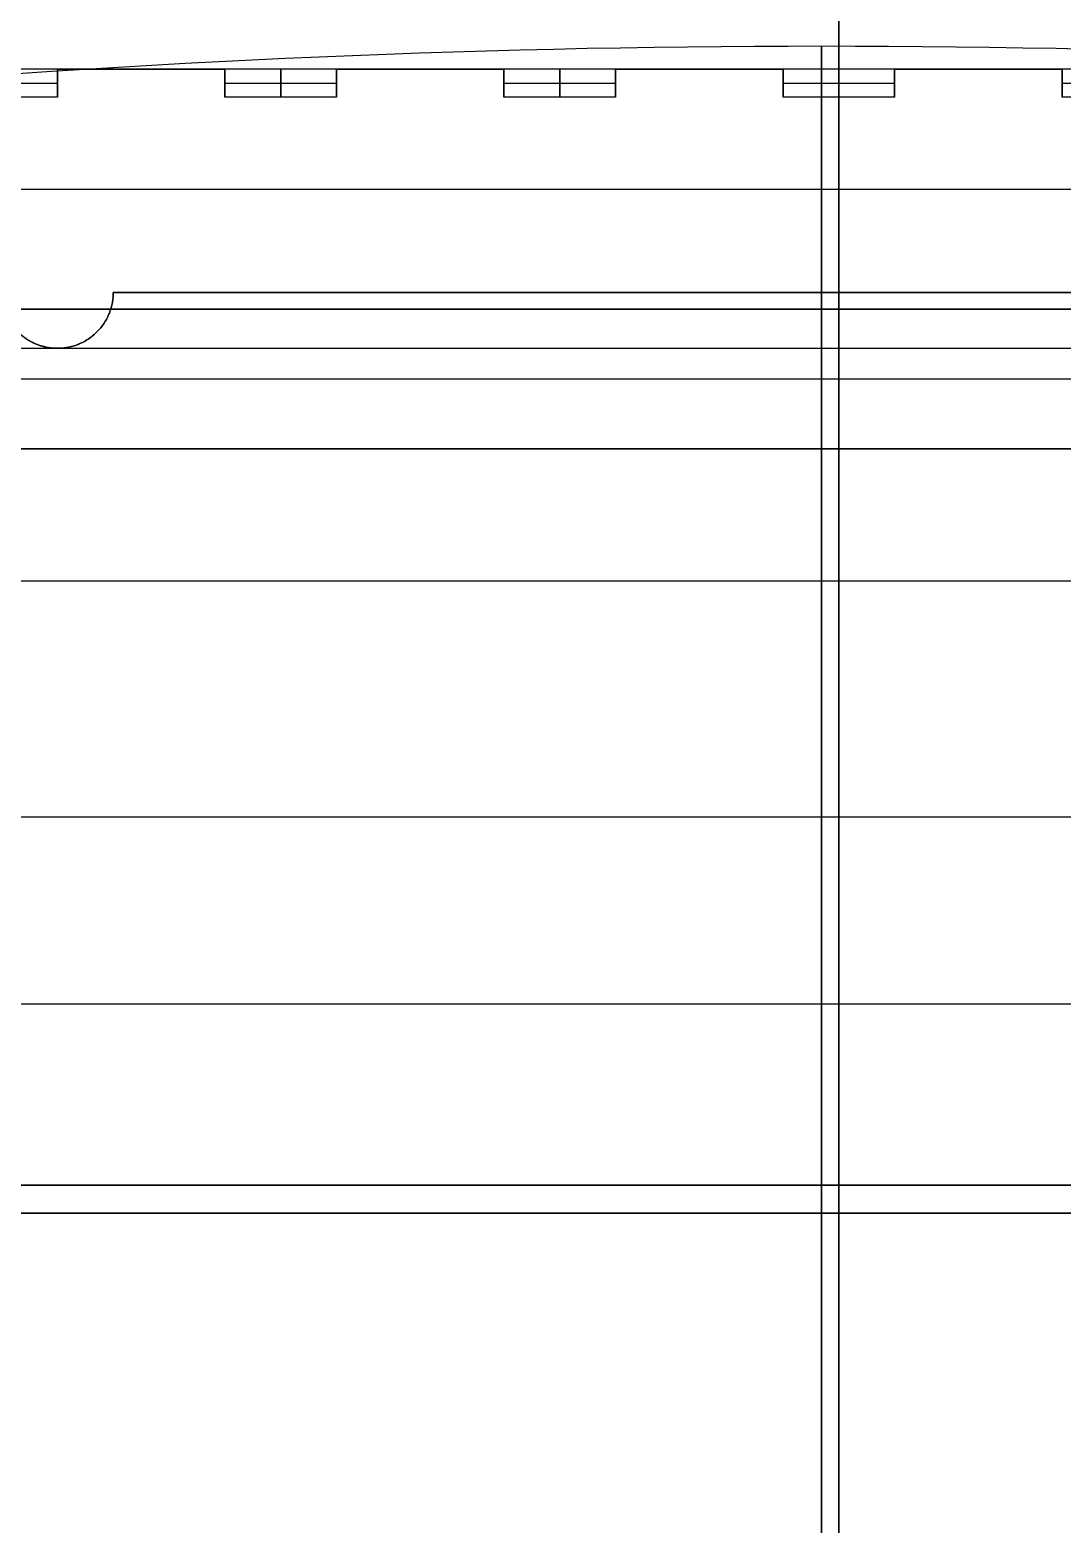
# Model space of a CAD drawing. Header units: millimetres. Extents: x 20.2 to 60.2, y 0 to 42.2.
# Drawn here: x 38.815 to 40.576, y 37.478 to 40.028 of the extents above; entities that cross this region are included whole.
import ezdxf

# ---------------------------------------------------------------- set-up
doc = ezdxf.new("R2010")
doc.units = ezdxf.units.MM
doc.layers.add('CHARGING$Platiene Rund Transmitter', color=178, linetype='Continuous', true_color=0x000000)

msp = doc.modelspace()

# ---------------------------------------------------------------- linework, layer by layer
at = {"layer": 'CHARGING$Platiene Rund Transmitter', "color": 254, "true_color": 0xcad1ee}
for p, q in [((40.1953, 39.9608, -1.4939), (40.1953, 42.1033, -1.4939)), ((40.1953, 39.9608, -0.9226), (40.1953, 42.1033, -0.9226)), ((40.1953, 40.9606, -0.1771), (40.1953, 38.0087, -0.1771)), ((40.1953, 37.2469, -2.8053), (40.1953, 40.9283, -2.8053)), ((40.1953, 40.9283, 0.0133), (40.1953, 37.2469, 0.0133)), ((38.6717, 39.937, -1.5178), (38.8622, 39.937, -1.5178)), ((38.6717, 39.937, -0.8988), (38.8622, 39.937, -0.8988)), ((38.8622, 39.937, -0.8988), (38.8622, 39.9608, -0.8988)), ((38.8622, 39.937, -1.5178), (38.8622, 39.9608, -1.5178)), ((39.1478, 39.9608, -1.5178), (38.8622, 39.9608, -1.5178)), ((38.8622, 39.9608, -0.8988), (39.1478, 39.9608, -0.8988)), ((38.8622, 39.937, -0.875), (38.8622, 39.937, -0.8988)), ((38.8622, 39.937, -1.5178), (38.8622, 39.937, -1.5416)), ((39.005, 39.9608, -1.4939), (39.005, 39.9608, -1.5416)), ((39.005, 39.9608, -0.875), (39.005, 39.9608, -0.9226)), ((39.1478, 39.9608, -0.8988), (39.1478, 39.937, -0.8988)), ((39.1478, 39.9608, -1.5178), (39.1478, 39.937, -1.5178)), ((39.1478, 39.937, -0.875), (39.1478, 39.937, -0.8988)), ((39.1478, 39.937, -1.5178), (39.1478, 39.937, -1.5416)), ((39.1478, 39.937, -1.5178), (39.3383, 39.937, -1.5178)), ((39.1478, 39.937, -0.8988), (39.3383, 39.937, -0.8988)), ((39.243, 39.9131, -1.5416), (39.243, 39.9608, -1.4939)), ((39.243, 39.9608, -0.9226), (39.243, 39.9131, -0.875)), ((39.3383, 39.937, -0.8988), (39.3383, 39.9608, -0.8988)), ((39.3383, 39.937, -1.5178), (39.3383, 39.9608, -1.5178)), ((39.6239, 39.9608, -1.5178), (39.3383, 39.9608, -1.5178)), ((39.3383, 39.9608, -0.8988), (39.6239, 39.9608, -0.8988)), ((39.3383, 39.937, -0.875), (39.3383, 39.937, -0.8988)), ((39.3383, 39.937, -1.5178), (39.3383, 39.937, -1.5416)), ((39.4811, 39.9608, -1.4939), (39.4811, 39.9608, -1.5416)), ((39.4811, 39.9608, -0.875), (39.4811, 39.9608, -0.9226)), ((39.6239, 39.9608, -0.8988), (39.6239, 39.937, -0.8988)), ((39.6239, 39.9608, -1.5178), (39.6239, 39.937, -1.5178)), ((39.6239, 39.937, -0.875), (39.6239, 39.937, -0.8988)), ((39.6239, 39.937, -1.5178), (39.6239, 39.937, -1.5416)), ((39.6239, 39.937, -1.5178), (39.8144, 39.937, -1.5178)), ((39.6239, 39.937, -0.8988), (39.8144, 39.937, -0.8988)), ((39.7192, 39.9131, -1.5416), (39.7192, 39.9608, -1.4939)), ((39.7192, 39.9608, -0.9226), (39.7192, 39.9131, -0.875)), ((39.8144, 39.937, -0.8988), (39.8144, 39.9608, -0.8988)), ((39.8144, 39.937, -1.5178), (39.8144, 39.9608, -1.5178)), ((40.1001, 39.9608, -1.5178), (39.8144, 39.9608, -1.5178)), ((39.8144, 39.9608, -0.8988), (40.1001, 39.9608, -0.8988)), ((39.8144, 39.937, -0.875), (39.8144, 39.937, -0.8988)), ((39.8144, 39.937, -1.5178), (39.8144, 39.937, -1.5416)), ((39.9572, 39.9608, -1.4939), (39.9572, 39.9608, -1.5416)), ((39.9572, 39.9608, -0.875), (39.9572, 39.9608, -0.9226)), ((40.1001, 39.9608, -0.8988), (40.1001, 39.937, -0.8988)), ((40.1001, 39.9608, -1.5178), (40.1001, 39.937, -1.5178)), ((40.1001, 39.937, -0.875), (40.1001, 39.937, -0.8988)), ((40.1001, 39.937, -1.5178), (40.1001, 39.937, -1.5416)), ((40.1001, 39.937, -1.5178), (40.2905, 39.937, -1.5178)), ((40.1001, 39.937, -0.8988), (40.2905, 39.937, -0.8988)), ((40.1953, 39.9131, -1.5416), (40.1953, 39.9608, -1.4939)), ((40.1953, 39.9608, -0.9226), (40.1953, 39.9131, -0.875)), ((40.2905, 39.937, -0.8988), (40.2905, 39.9608, -0.8988)), ((40.2905, 39.937, -1.5178), (40.2905, 39.9608, -1.5178)), ((40.5762, 39.9608, -1.5178), (40.2905, 39.9608, -1.5178)), ((40.2905, 39.9608, -0.8988), (40.5762, 39.9608, -0.8988)), ((40.2905, 39.937, -0.875), (40.2905, 39.937, -0.8988)), ((40.2905, 39.937, -1.5178), (40.2905, 39.937, -1.5416)), ((40.4333, 39.9608, -1.4939), (40.4333, 39.9608, -1.5416)), ((40.4333, 39.9608, -0.875), (40.4333, 39.9608, -0.9226)), ((40.5762, 39.9608, -0.8988), (40.5762, 39.937, -0.8988)), ((40.5762, 39.9608, -1.5178), (40.5762, 39.937, -1.5178)), ((40.5762, 39.937, -0.875), (40.5762, 39.937, -0.8988)), ((40.5762, 39.937, -1.5178), (40.5762, 39.937, -1.5416)), ((40.5762, 39.937, -1.5178), (40.7666, 39.937, -1.5178)), ((40.5762, 39.937, -0.8988), (40.7666, 39.937, -0.8988)), ((40.1953, 39.5513, -0.875), (40.1953, 39.9131, -0.875)), ((40.1953, 39.5513, -1.5416), (40.1953, 39.9131, -1.5416)), ((37.3351, 39.756, -0.875), (43.0554, 39.756, -0.875)), ((37.3352, 39.756, -1.5416), (43.0551, 39.756, -1.5416)), ((38.9574, 39.5799, -2.8767), (41.4332, 39.5799, -2.8767)), ((40.1953, 37.1517, -2.9481), (40.1953, 39.5799, -2.9481)), ((40.1953, 37.1517, -2.8053), (40.1953, 39.5799, -2.8053)), ((40.1953, 39.5799, -2.8053), (40.1953, 39.5799, -2.9481)), ((40.1953, 39.3132, -1.7796), (40.1953, 39.5513, -1.5416)), ((40.1953, 39.5513, -0.875), (40.1953, 39.3132, -0.6369)), ((37.1767, 39.4846, -2.6149), (40.1953, 39.4846, -2.6149)), ((37.1767, 39.4846, -0.1771), (43.2139, 39.4846, -0.1771)), ((40.1953, 39.4846, -2.6149), (43.2139, 39.4846, -2.6149)), ((37.1139, 39.4323, -1.6606), (43.2762, 39.4323, -1.6606)), ((37.1144, 39.4323, -0.756), (43.2761, 39.4323, -0.756)), ((40.1953, 38.0563, -1.7796), (40.1953, 39.3132, -1.7796)), ((40.1953, 39.3132, -0.6369), (40.1953, 38.0563, -0.6369)), ((37.1767, 39.0876, -2.8053), (43.2139, 39.0876, -2.8053)), ((37.1767, 39.0876, 0.0133), (43.2139, 39.0876, 0.0133)), ((37.3909, 38.6848, -1.7796), (42.9996, 38.6848, -1.7796)), ((37.3909, 38.6848, -0.6369), (42.9996, 38.6848, -0.6369)), ((37.8209, 38.3658, -2.9481), (42.5696, 38.3658, -2.9481)), ((37.8209, 38.3658, -2.8053), (42.5696, 38.3658, -2.8053)), ((44.1661, 38.0087, -1.396), (36.2245, 38.0087, -1.396)), ((36.9624, 38.0087, -1.2083), (43.4281, 38.0087, -1.2083)), ((40.1953, 38.0087, -0.1771), (40.1953, 38.0087, -2.6149)), ((40.1953, 38.0087, -0.5893), (40.1953, 38.0087, -1.8272))]:
    msp.add_line(p, q, dxfattribs=at)
for points in [[(40.1953, 38.0087, -2.6149), (40.1953, 39.4846, -2.6149), (40.1953, 40.9606, -2.6149)], [(38.8622, 39.9608, -1.4939), (38.7669, 39.9608, -1.4939), (38.6717, 39.9608, -1.4939)], [(38.8622, 39.9608, -0.9226), (38.7669, 39.9608, -0.9226), (38.6717, 39.9608, -0.9226)], [(38.8622, 39.9131, -0.875), (38.8622, 39.937, -0.875), (38.8622, 39.9608, -0.875)], [(38.8622, 39.9608, -0.875), (38.8622, 39.9608, -0.8988), (38.8622, 39.9608, -0.9226)], [(39.1478, 39.9608, -1.4939), (39.005, 39.9608, -1.4939), (38.8622, 39.9608, -1.4939)], [(38.8622, 39.9608, -1.4939), (38.8622, 39.937, -1.5178), (38.8622, 39.9131, -1.5416)], [(38.8622, 39.9608, -1.4939), (38.8622, 39.9608, -1.5178), (38.8622, 39.9608, -1.5416)], [(38.8622, 39.9608, -1.5416), (38.8622, 39.937, -1.5416), (38.8622, 39.9131, -1.5416)], [(38.8622, 39.9608, -0.9226), (38.8622, 39.937, -0.8988), (38.8622, 39.9131, -0.875)], [(38.8622, 39.9608, -1.5416), (39.005, 39.9608, -1.5416), (39.1478, 39.9608, -1.5416)], [(38.8622, 39.9608, -0.875), (39.005, 39.9608, -0.875), (39.1478, 39.9608, -0.875)], [(39.1478, 39.9608, -0.9226), (39.005, 39.9608, -0.9226), (38.8622, 39.9608, -0.9226)], [(39.1478, 39.9608, -0.9226), (39.1478, 39.9608, -0.8988), (39.1478, 39.9608, -0.875)], [(39.1478, 39.9608, -0.875), (39.1478, 39.937, -0.875), (39.1478, 39.9131, -0.875)], [(39.3383, 39.9608, -1.4939), (39.243, 39.9608, -1.4939), (39.1478, 39.9608, -1.4939)], [(39.1478, 39.9608, -1.5416), (39.1478, 39.9608, -1.5178), (39.1478, 39.9608, -1.4939)], [(39.1478, 39.9131, -1.5416), (39.1478, 39.937, -1.5416), (39.1478, 39.9608, -1.5416)], [(39.1478, 39.9608, -1.4939), (39.1478, 39.937, -1.5178), (39.1478, 39.9131, -1.5416)], [(39.3383, 39.9608, -0.9226), (39.243, 39.9608, -0.9226), (39.1478, 39.9608, -0.9226)], [(39.1478, 39.9131, -0.875), (39.1478, 39.937, -0.8988), (39.1478, 39.9608, -0.9226)], [(39.3383, 39.9131, -0.875), (39.3383, 39.937, -0.875), (39.3383, 39.9608, -0.875)], [(39.3383, 39.9608, -0.875), (39.3383, 39.9608, -0.8988), (39.3383, 39.9608, -0.9226)], [(39.6239, 39.9608, -0.875), (39.4811, 39.9608, -0.875), (39.3383, 39.9608, -0.875)], [(39.6239, 39.9608, -1.4939), (39.4811, 39.9608, -1.4939), (39.3383, 39.9608, -1.4939)], [(39.3383, 39.9608, -1.4939), (39.3383, 39.937, -1.5178), (39.3383, 39.9131, -1.5416)], [(39.3383, 39.9608, -1.4939), (39.3383, 39.9608, -1.5178), (39.3383, 39.9608, -1.5416)], [(39.3383, 39.9608, -1.5416), (39.3383, 39.937, -1.5416), (39.3383, 39.9131, -1.5416)], [(39.3383, 39.9608, -0.9226), (39.3383, 39.937, -0.8988), (39.3383, 39.9131, -0.875)], [(39.3383, 39.9608, -1.5416), (39.4811, 39.9608, -1.5416), (39.6239, 39.9608, -1.5416)], [(39.6239, 39.9608, -0.9226), (39.4811, 39.9608, -0.9226), (39.3383, 39.9608, -0.9226)], [(39.6239, 39.9608, -0.9226), (39.6239, 39.9608, -0.8988), (39.6239, 39.9608, -0.875)], [(39.6239, 39.9608, -0.875), (39.6239, 39.937, -0.875), (39.6239, 39.9131, -0.875)], [(39.8144, 39.9608, -1.4939), (39.7192, 39.9608, -1.4939), (39.6239, 39.9608, -1.4939)], [(39.6239, 39.9608, -1.5416), (39.6239, 39.9608, -1.5178), (39.6239, 39.9608, -1.4939)], [(39.6239, 39.9131, -1.5416), (39.6239, 39.937, -1.5416), (39.6239, 39.9608, -1.5416)], [(39.6239, 39.9608, -1.4939), (39.6239, 39.937, -1.5178), (39.6239, 39.9131, -1.5416)], [(39.8144, 39.9608, -0.9226), (39.7192, 39.9608, -0.9226), (39.6239, 39.9608, -0.9226)], [(39.6239, 39.9131, -0.875), (39.6239, 39.937, -0.8988), (39.6239, 39.9608, -0.9226)], [(39.8144, 39.9131, -0.875), (39.8144, 39.937, -0.875), (39.8144, 39.9608, -0.875)], [(39.8144, 39.9608, -0.875), (39.8144, 39.9608, -0.8988), (39.8144, 39.9608, -0.9226)], [(40.1001, 39.9608, -1.4939), (39.9572, 39.9608, -1.4939), (39.8144, 39.9608, -1.4939)], [(39.8144, 39.9608, -1.4939), (39.8144, 39.937, -1.5178), (39.8144, 39.9131, -1.5416)], [(39.8144, 39.9608, -1.4939), (39.8144, 39.9608, -1.5178), (39.8144, 39.9608, -1.5416)], [(39.8144, 39.9608, -1.5416), (39.8144, 39.937, -1.5416), (39.8144, 39.9131, -1.5416)], [(39.8144, 39.9608, -0.9226), (39.8144, 39.937, -0.8988), (39.8144, 39.9131, -0.875)], [(39.8144, 39.9608, -1.5416), (39.9572, 39.9608, -1.5416), (40.1001, 39.9608, -1.5416)], [(39.8144, 39.9608, -0.875), (39.9572, 39.9608, -0.875), (40.1001, 39.9608, -0.875)], [(40.1001, 39.9608, -0.9226), (39.9572, 39.9608, -0.9226), (39.8144, 39.9608, -0.9226)], [(40.1001, 39.9608, -0.9226), (40.1001, 39.9608, -0.8988), (40.1001, 39.9608, -0.875)], [(40.1001, 39.9608, -0.875), (40.1001, 39.937, -0.875), (40.1001, 39.9131, -0.875)], [(40.2905, 39.9608, -1.4939), (40.1953, 39.9608, -1.4939), (40.1001, 39.9608, -1.4939)], [(40.1001, 39.9608, -1.5416), (40.1001, 39.9608, -1.5178), (40.1001, 39.9608, -1.4939)], [(40.1001, 39.9131, -1.5416), (40.1001, 39.937, -1.5416), (40.1001, 39.9608, -1.5416)], [(40.1001, 39.9608, -1.4939), (40.1001, 39.937, -1.5178), (40.1001, 39.9131, -1.5416)], [(40.2905, 39.9608, -0.9226), (40.1953, 39.9608, -0.9226), (40.1001, 39.9608, -0.9226)], [(40.1001, 39.9131, -0.875), (40.1001, 39.937, -0.8988), (40.1001, 39.9608, -0.9226)], [(40.2905, 39.9131, -0.875), (40.2905, 39.937, -0.875), (40.2905, 39.9608, -0.875)], [(40.2905, 39.9608, -0.875), (40.2905, 39.9608, -0.8988), (40.2905, 39.9608, -0.9226)], [(40.5762, 39.9608, -0.875), (40.4333, 39.9608, -0.875), (40.2905, 39.9608, -0.875)], [(40.5762, 39.9608, -1.4939), (40.4333, 39.9608, -1.4939), (40.2905, 39.9608, -1.4939)], [(40.2905, 39.9608, -1.4939), (40.2905, 39.937, -1.5178), (40.2905, 39.9131, -1.5416)], [(40.2905, 39.9608, -1.4939), (40.2905, 39.9608, -1.5178), (40.2905, 39.9608, -1.5416)], [(40.2905, 39.9608, -1.5416), (40.2905, 39.937, -1.5416), (40.2905, 39.9131, -1.5416)], [(40.2905, 39.9608, -0.9226), (40.2905, 39.937, -0.8988), (40.2905, 39.9131, -0.875)], [(40.2905, 39.9608, -1.5416), (40.4333, 39.9608, -1.5416), (40.5762, 39.9608, -1.5416)], [(40.5762, 39.9608, -0.9226), (40.4333, 39.9608, -0.9226), (40.2905, 39.9608, -0.9226)], [(40.5762, 39.9608, -0.9226), (40.5762, 39.9608, -0.8988), (40.5762, 39.9608, -0.875)], [(40.5762, 39.9608, -0.875), (40.5762, 39.937, -0.875), (40.5762, 39.9131, -0.875)], [(40.7666, 39.9608, -1.4939), (40.6714, 39.9608, -1.4939), (40.5762, 39.9608, -1.4939)], [(40.5762, 39.9608, -1.5416), (40.5762, 39.9608, -1.5178), (40.5762, 39.9608, -1.4939)], [(40.5762, 39.9131, -1.5416), (40.5762, 39.937, -1.5416), (40.5762, 39.9608, -1.5416)], [(40.5762, 39.9608, -1.4939), (40.5762, 39.937, -1.5178), (40.5762, 39.9131, -1.5416)], [(40.7666, 39.9608, -0.9226), (40.6714, 39.9608, -0.9226), (40.5762, 39.9608, -0.9226)], [(40.5762, 39.9131, -0.875), (40.5762, 39.937, -0.8988), (40.5762, 39.9608, -0.9226)], [(38.8622, 39.9131, -0.875), (38.7669, 39.9131, -0.875), (38.6717, 39.9131, -0.875)], [(38.8622, 39.9131, -1.5416), (38.7669, 39.9131, -1.5416), (38.6717, 39.9131, -1.5416)], [(39.3383, 39.9131, -0.875), (39.243, 39.9131, -0.875), (39.1478, 39.9131, -0.875)], [(39.3383, 39.9131, -1.5416), (39.243, 39.9131, -1.5416), (39.1478, 39.9131, -1.5416)], [(39.8144, 39.9131, -0.875), (39.7192, 39.9131, -0.875), (39.6239, 39.9131, -0.875)], [(39.8144, 39.9131, -1.5416), (39.7192, 39.9131, -1.5416), (39.6239, 39.9131, -1.5416)], [(40.2905, 39.9131, -0.875), (40.1953, 39.9131, -0.875), (40.1001, 39.9131, -0.875)], [(40.2905, 39.9131, -1.5416), (40.1953, 39.9131, -1.5416), (40.1001, 39.9131, -1.5416)], [(40.7666, 39.9131, -0.875), (40.6714, 39.9131, -0.875), (40.5762, 39.9131, -0.875)], [(40.7666, 39.9131, -1.5416), (40.6714, 39.9131, -1.5416), (40.5762, 39.9131, -1.5416)], [(38.9574, 39.5799, -2.8053), (38.9574, 39.5799, -2.8767), (38.9574, 39.5799, -2.9481)], [(38.9574, 39.5799, -2.9481), (40.1953, 39.5799, -2.9481), (41.4332, 39.5799, -2.9481)], [(41.4332, 39.5799, -2.8053), (40.1953, 39.5799, -2.8053), (38.9574, 39.5799, -2.8053)], [(38.9574, 39.5799, -2.9481), (38.9574, 39.5799, -2.8767), (38.9574, 39.5799, -2.8053)], [(37.0378, 39.5513, -0.875), (40.1953, 39.5513, -0.875), (43.3527, 39.5513, -0.875)], [(43.3527, 39.5513, -1.5416), (40.1953, 39.5513, -1.5416), (37.0378, 39.5513, -1.5416)], [(38.8622, 39.4846, -2.9481), (38.8622, 39.4846, -2.8767), (38.8622, 39.4846, -2.8053)], [(38.8622, 39.4846, -2.9481), (38.8622, 39.4846, -2.8767), (38.8622, 39.4846, -2.8053)], [(42.9996, 39.3132, -1.7796), (40.1953, 39.3132, -1.7796), (37.3909, 39.3132, -1.7796)], [(37.3909, 39.3132, -0.6369), (40.1953, 39.3132, -0.6369), (42.9996, 39.3132, -0.6369)], [(42.9996, 38.0563, -1.7796), (40.1953, 38.0563, -1.7796), (37.3909, 38.0563, -1.7796)], [(37.3909, 38.0563, -0.6369), (40.1953, 38.0563, -0.6369), (42.9996, 38.0563, -0.6369)], [(40.1953, 38.0087, -2.6149), (38.686, 38.0087, -2.6149), (37.1767, 38.0087, -2.6149)], [(37.1767, 38.0087, -0.1771), (40.1953, 38.0087, -0.1771), (43.2139, 38.0087, -0.1771)], [(42.9996, 38.0087, -0.5893), (40.1953, 38.0087, -0.5893), (37.3909, 38.0087, -0.5893)], [(37.3909, 38.0087, -1.8272), (40.1953, 38.0087, -1.8272), (42.9996, 38.0087, -1.8272)], [(42.9996, 38.0087, -1.8272), (40.1953, 38.0087, -1.8272), (37.3909, 38.0087, -1.8272)], [(43.2139, 38.0087, -2.6149), (41.7046, 38.0087, -2.6149), (40.1953, 38.0087, -2.6149)]]:
    msp.add_open_spline(points, degree=2, dxfattribs=at)
at = {"layer": 'CHARGING$Platiene Rund Transmitter', "color": 86, "true_color": 0x118002}
for points in [[(40.1659, 40), (41.3857, 40.0001), (43.8987, 39.7694), (47.6262, 38.6978), (51.2105, 36.8409), (54.4087, 34.243), (57.0069, 31.0445), (58.8637, 27.4605), (59.9354, 23.7328), (60.2778, 20), (59.9354, 16.2672), (58.8637, 12.5397), (57.0069, 8.9554), (54.4089, 5.7572), (51.2104, 3.159), (47.6264, 1.3023), (43.8987, 0.2305), (40.1659, -0.1119), (36.4332, 0.2305), (32.7057, 1.3022), (29.1213, 3.1591), (25.9232, 5.757), (23.3249, 8.9555), (21.4682, 12.5395), (20.3964, 16.2672), (20.054, 20), (20.3964, 23.7328), (21.4681, 27.4603), (23.325, 31.0446), (25.9229, 34.2428), (29.1214, 36.841), (32.7055, 38.6977), (36.4331, 39.7694), (38.9462, 40.0001), (40.1659, 40)], [(40.1659, 40, 1), (41.3857, 40.0001, 1), (43.8987, 39.7694, 1), (47.6262, 38.6978, 1), (51.2105, 36.8409, 1), (54.4087, 34.243, 1), (57.0069, 31.0445, 1), (58.8637, 27.4605, 1), (59.9354, 23.7328, 1), (60.2778, 20, 1), (59.9354, 16.2672, 1), (58.8637, 12.5397, 1), (57.0069, 8.9554, 1), (54.4089, 5.7572, 1), (51.2104, 3.159, 1), (47.6264, 1.3023, 1), (43.8987, 0.2305, 1), (40.1659, -0.1119, 1), (36.4332, 0.2305, 1), (32.7057, 1.3022, 1), (29.1213, 3.1591, 1), (25.9232, 5.757, 1), (23.3249, 8.9555, 1), (21.4682, 12.5395, 1), (20.3964, 16.2672, 1), (20.054, 20, 1), (20.3964, 23.7328, 1), (21.4681, 27.4603, 1), (23.325, 31.0446, 1), (25.9229, 34.2428, 1), (29.1214, 36.841, 1), (32.7055, 38.6977, 1), (36.4331, 39.7694, 1), (38.9462, 40.0001, 1), (40.1659, 40, 1)], [(40.1659, 40, 0.5), (41.3857, 40.0001, 0.5), (43.8987, 39.7694, 0.5), (47.6262, 38.6978, 0.5), (51.2105, 36.8409, 0.5), (54.4087, 34.243, 0.5), (57.0069, 31.0445, 0.5), (58.8637, 27.4605, 0.5), (59.9354, 23.7328, 0.5), (60.2778, 20, 0.5), (59.9354, 16.2672, 0.5), (58.8637, 12.5397, 0.5), (57.0069, 8.9554, 0.5), (54.4089, 5.7572, 0.5), (51.2104, 3.159, 0.5), (47.6264, 1.3023, 0.5), (43.8987, 0.2305, 0.5), (40.1659, -0.1119, 0.5), (36.4332, 0.2305, 0.5), (32.7057, 1.3022, 0.5), (29.1213, 3.1591, 0.5), (25.9232, 5.757, 0.5), (23.3249, 8.9555, 0.5), (21.4682, 12.5395, 0.5), (20.3964, 16.2672, 0.5), (20.054, 20, 0.5), (20.3964, 23.7328, 0.5), (21.4681, 27.4603, 0.5), (23.325, 31.0446, 0.5), (25.9229, 34.2428, 0.5), (29.1214, 36.841, 0.5), (32.7055, 38.6977, 0.5), (36.4331, 39.7694, 0.5), (38.9462, 40.0001, 0.5), (40.1659, 40, 0.5)]]:
    msp.add_open_spline(points, degree=3, knots=[0, 0, 0, 0, 2.996669, 6.173385, 9.482612, 12.862313, 16.242013, 19.55124, 22.727957, 25.724626, 28.721294, 31.898011, 35.207238, 38.586938, 41.966639, 45.275866, 48.452582, 51.449251, 54.44592, 57.622636, 60.931863, 64.311564, 67.691265, 71.000491, 74.177208, 77.173877, 80.170545, 83.347262, 86.656489, 90.036189, 93.41589, 96.725117, 99.901833, 102.898502, 102.898502, 102.898502, 102.898502], dxfattribs=at)
for points in [[(40.1659, 34), (40.1659, 37), (40.1659, 40)], [(40.1659, 40, 1), (40.1659, 37, 1), (40.1659, 34, 1)], [(40.1659, 40), (40.1659, 40, 0.5), (40.1659, 40, 1)]]:
    msp.add_open_spline(points, degree=2, dxfattribs=at)
at = {"layer": 'CHARGING$Platiene Rund Transmitter', "color": 254, "true_color": 0xcad1ee}
for points, weights in [([(38.9574, 39.5799, -2.9481), (38.9574, 39.4846, -2.9481), (38.8622, 39.4846, -2.9481)], [1, 0.707106781187, 1]), ([(38.8622, 39.4846, -2.8053), (38.9574, 39.4846, -2.8053), (38.9574, 39.5799, -2.8053)], [1, 0.707106781187, 1]), ([(38.8622, 39.4846, -2.8767), (38.9574, 39.4846, -2.8767), (38.9574, 39.5799, -2.8767)], [1, 0.707106781186, 1]), ([(38.7797, 39.5322, -2.9481), (38.8072, 39.4846, -2.9481), (38.8622, 39.4846, -2.9481)], [1, 0.866025403784, 1]), ([(38.8622, 39.4846, -2.8053), (38.8072, 39.4846, -2.8053), (38.7797, 39.5322, -2.8053)], [1, 0.807007203692, 0.868347502412]), ([(38.7797, 39.5322, -2.8767), (38.8072, 39.4846, -2.8767), (38.8622, 39.4846, -2.8767)], [0.868347502413, 0.807007203691, 1])]:
    msp.add_rational_spline(points, weights, degree=2, dxfattribs=at)
at = {"layer": 'CHARGING$Platiene Rund Transmitter', "color": 254, "true_color": 0xcad1ee, "extrusion": (1, 0, 0)}
for points, weights in [([(40.1953, 38.0087, -1.8272), (40.1953, 38.0087, -1.7796), (40.1953, 38.0563, -1.7796)], [1, 0.707106781187, 0.999999999999]), ([(40.1953, 38.0087, -0.5893), (40.1953, 38.0087, -0.6369), (40.1953, 38.0563, -0.6369)], [1, 0.707106781187, 1])]:
    msp.add_rational_spline(points, weights, degree=2, dxfattribs=at)

doc.saveas('drawing.dxf')
